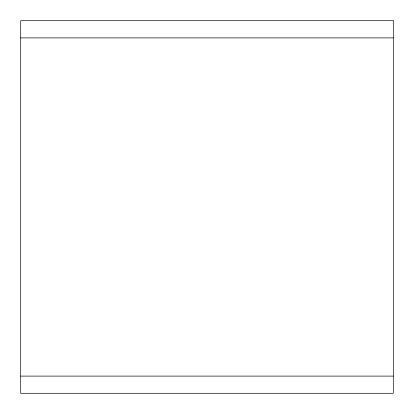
<?xml version="1.0" encoding="UTF-8"?>
<svg xmlns="http://www.w3.org/2000/svg" width="414" height="414" viewBox="0 0 414 414"><rect width="100%" height="100%" fill="white"/><g stroke="black" fill="none" stroke-linecap="round" stroke-linejoin="round"><path stroke-width="0.62" d="M20.7 37.897L393.3 37.897M20.7 376.103L393.3 376.103M393.3 20.7L20.7 20.7L20.7 393.3L393.3 393.3L393.3 20.7"/></g></svg>
